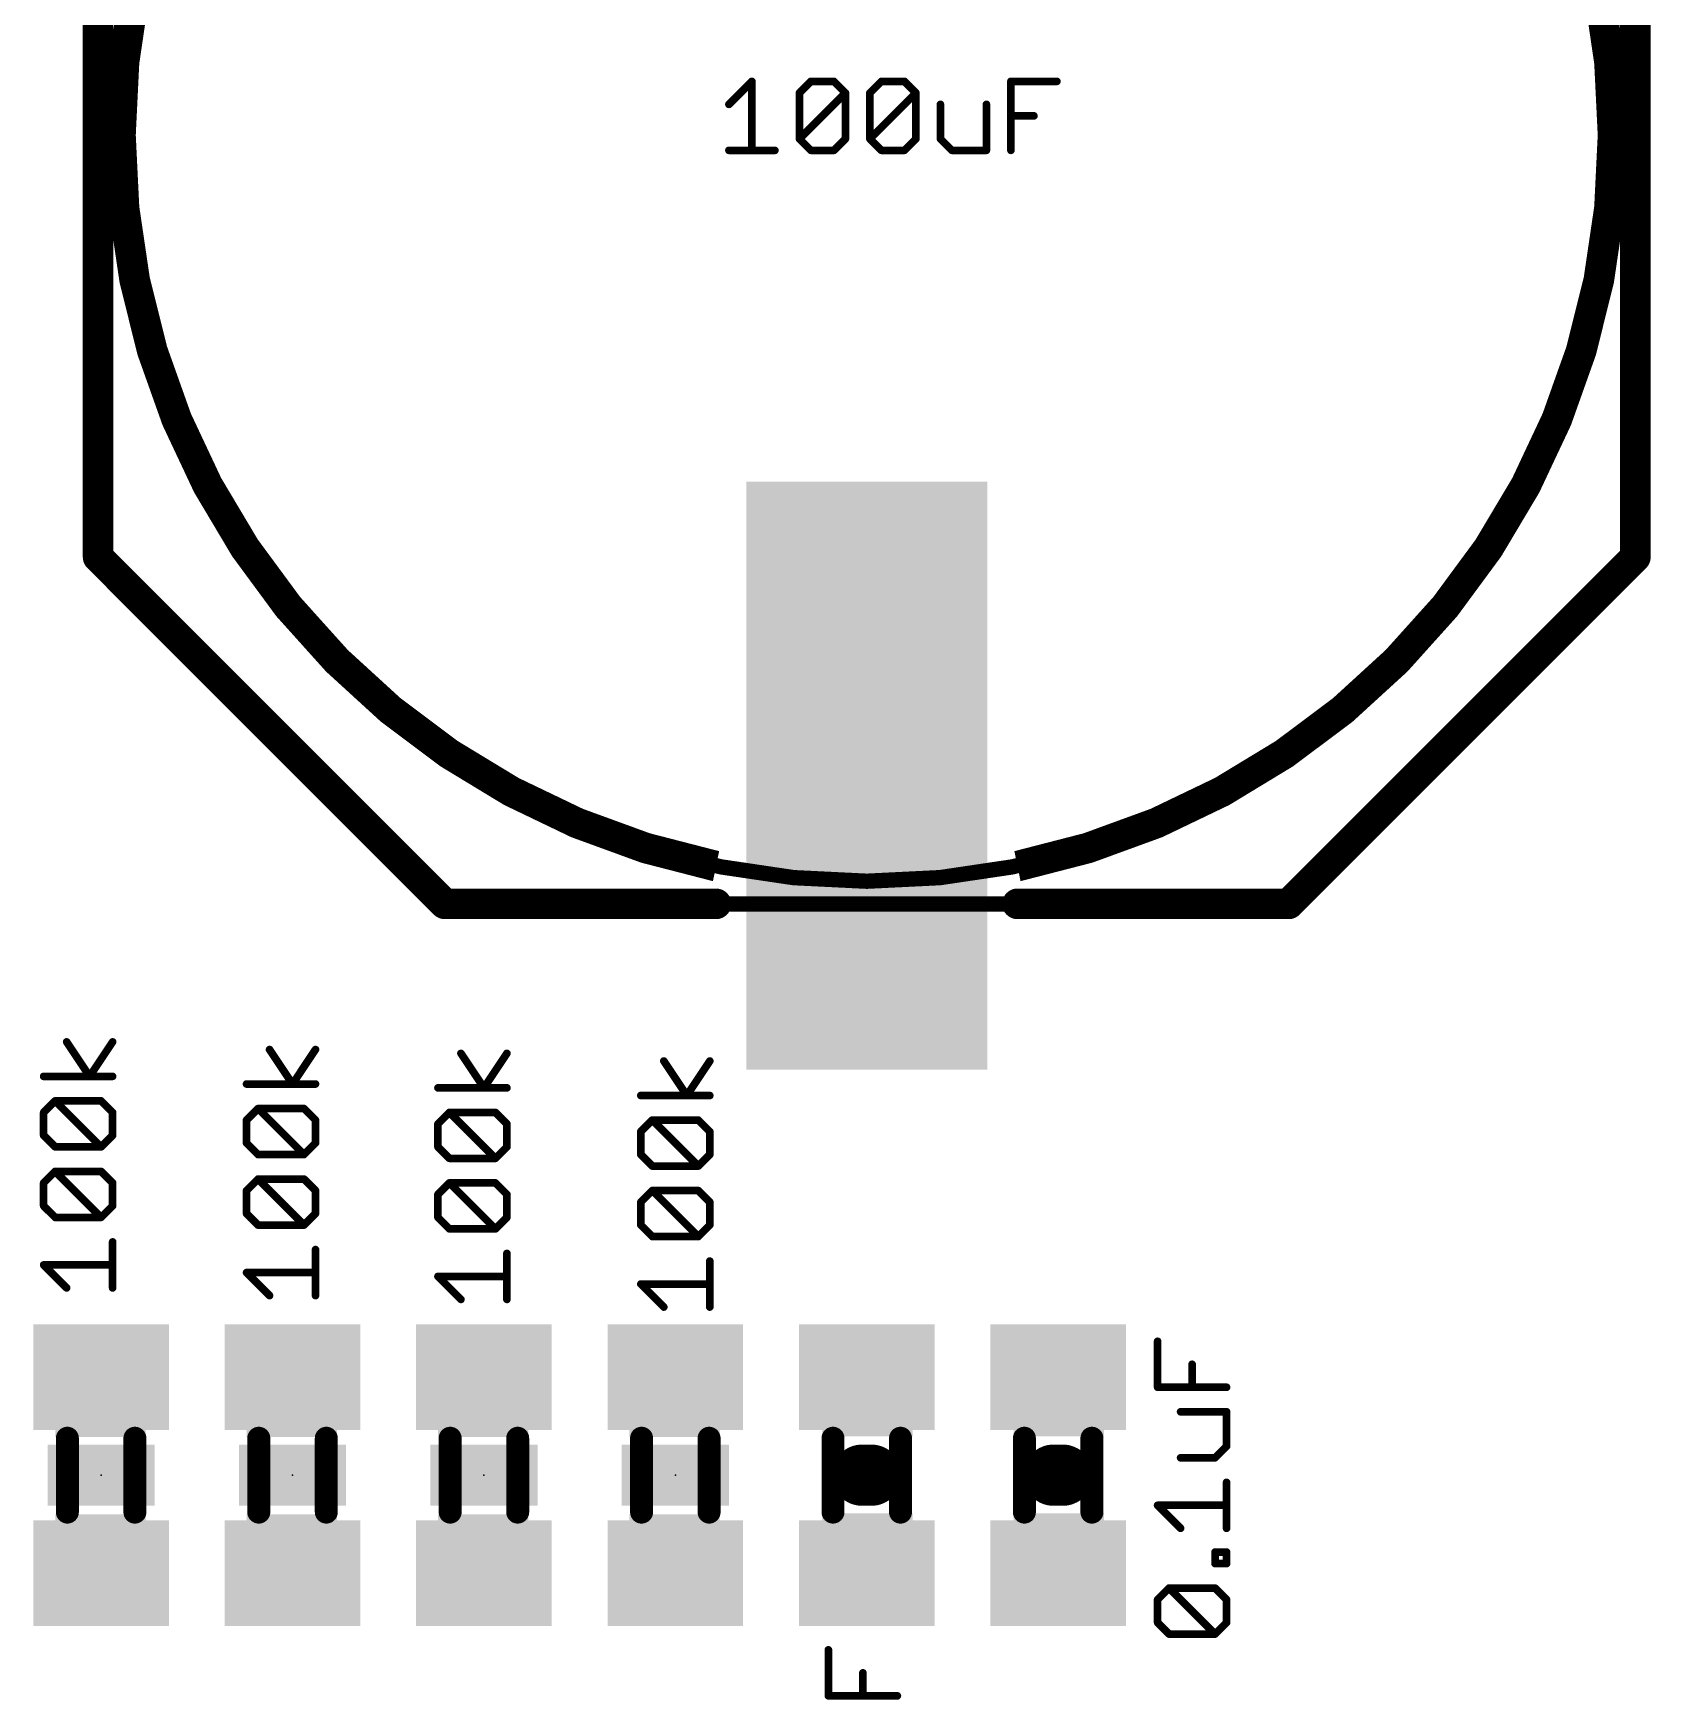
# Model space of a CAD drawing. Extents: x -1.3 to 57.3, y -0.1 to 66.1.
# Drawn here: x 14.79 to 25.52, y 22.64 to 33.69 of the extents above; entities that cross this region are included whole.
import ezdxf

# ---------------------------------------------------------------- set-up
doc = ezdxf.new("R2010")
doc.units = 0
for name, color, linetype in [('21', 31, 'CONTINUOUS'), ('23', 53, 'CONTINUOUS'), ('27', 253, 'CONTINUOUS'), ('31', 253, 'CONTINUOUS'), ('51', 53, 'CONTINUOUS')]:
    doc.layers.add(name, color=color, linetype=linetype)

# ---------------------------------------------------------------- blocks, each defined once
blk = doc.blocks.new('RECT')
blk.add_solid([(-0.5, -0.5), (0.5, -0.5), (-0.5, 0.5), (0.5, 0.5)])

msp = doc.modelspace()

# ---------------------------------------------------------------- linework, layer by layer
at = {"layer": '21'}
for points, const_width in [([(15.22, 30.22), (15.22, 38.12)], 0.2032), ([(25.42, 38.12), (25.42, 30.22)], 0.2032), ([(17.52, 27.92), (15.22, 30.22)], 0.2032), ([(25.42, 30.22), (23.12, 27.92)], 0.2032), ([(19.32, 27.92), (17.52, 27.92)], 0.2032), ([(23.12, 27.92), (21.32, 27.92)], 0.2032), ([(20.2895, 24.13), (20.3505, 24.13)], 0.4064), ([(21.5595, 24.13), (21.6205, 24.13)], 0.4064)]:
    msp.add_lwpolyline(points, dxfattribs=dict(at, const_width=const_width))
for points, const_width in [([(19.32, 37.87, 0.8148), (19.32, 28.17)], 0.2032), ([(21.32, 28.17, 0.8148), (21.32, 37.87)], 0.2032), ([(15.2559, 30.2559, 1), (15.1841, 30.1841)], 0.1016), ([(25.4559, 30.1841, 1), (25.3841, 30.2559)], 0.1016), ([(15.1692, 30.22, 1), (15.2708, 30.22)], 0.1016), ([(25.3692, 30.22, 1), (25.4708, 30.22)], 0.1016), ([(17.52, 27.9708, 1), (17.52, 27.8692)], 0.1016), ([(17.4841, 27.8841, 1), (17.5559, 27.9559)], 0.1016), ([(19.32, 27.8692, 1), (19.32, 27.9708)], 0.1016), ([(21.32, 27.9708, 1), (21.32, 27.8692)], 0.1016), ([(23.0841, 27.9559, 1), (23.1559, 27.8841)], 0.1016), ([(23.12, 27.8692, 1), (23.12, 27.9708)], 0.1016), ([(20.2895, 24.2316, 1), (20.2895, 24.0284)], 0.2032), ([(20.3505, 24.0284, 1), (20.3505, 24.2316)], 0.2032), ([(21.5595, 24.2316, 1), (21.5595, 24.0284)], 0.2032), ([(21.6205, 24.0284, 1), (21.6205, 24.2316)], 0.2032)]:
    msp.add_lwpolyline(points, format="xyb", dxfattribs=dict(at, const_width=const_width))
at = {"layer": '23'}
for p in [(20.32, 33.02), (15.24, 24.13), (16.51, 24.13), (17.78, 24.13), (19.05, 24.13), (20.32, 24.13), (21.59, 24.13)]:
    msp.add_point(p, dxfattribs=at)
at = {"layer": '27', "const_width": 0.0508}
for points in [[(19.4056, 33.2235), (19.5581, 33.376)], [(19.5581, 33.376), (19.5581, 32.9184)], [(19.8734, 33.2997), (19.9496, 33.376)], [(19.9496, 33.376), (20.1022, 33.376)], [(20.1022, 33.376), (20.1784, 33.2997)], [(20.3411, 33.2997), (20.4174, 33.376)], [(20.4174, 33.376), (20.5699, 33.376)], [(20.5699, 33.376), (20.6462, 33.2997)], [(21.2766, 32.9184), (21.2766, 33.376)], [(21.2766, 33.376), (21.5817, 33.376)], [(19.8734, 32.9947), (19.8734, 33.2997)], [(19.8734, 32.9947), (20.1784, 33.2997)], [(20.1784, 33.2997), (20.1784, 32.9947)], [(20.3411, 32.9947), (20.3411, 33.2997)], [(20.3411, 32.9947), (20.6462, 33.2997)], [(20.6462, 33.2997), (20.6462, 32.9947)], [(20.8089, 33.2235), (20.8089, 32.9947)], [(21.1139, 32.9184), (21.1139, 33.2235)], [(21.2766, 33.1472), (21.4292, 33.1472)], [(19.4056, 32.9184), (19.7107, 32.9184)], [(19.9496, 32.9184), (19.8734, 32.9947)], [(20.1022, 32.9184), (19.9496, 32.9184)], [(20.1784, 32.9947), (20.1022, 32.9184)], [(20.4174, 32.9184), (20.3411, 32.9947)], [(20.5699, 32.9184), (20.4174, 32.9184)], [(20.6462, 32.9947), (20.5699, 32.9184)], [(20.8089, 32.9947), (20.8851, 32.9184)], [(20.8851, 32.9184), (21.1139, 32.9184)], [(15.1637, 26.7755), (15.0111, 27.0043)], [(15.3162, 27.0043), (15.1637, 26.7755)], [(16.5099, 26.7247), (16.3573, 26.9535)], [(16.6624, 26.9535), (16.5099, 26.7247)], [(17.7799, 26.6993), (17.6273, 26.9281)], [(17.9324, 26.9281), (17.7799, 26.6993)], [(19.1261, 26.6485), (18.9735, 26.8773)], [(19.2786, 26.8773), (19.1261, 26.6485)], [(15.3162, 26.7755), (14.8586, 26.7755)], [(16.6624, 26.7247), (16.2048, 26.7247)], [(17.9324, 26.6993), (17.4748, 26.6993)], [(19.2786, 26.6485), (18.821, 26.6485)], [(14.8586, 26.5365), (14.9349, 26.6128)], [(14.8586, 26.384), (14.8586, 26.5365)], [(14.9349, 26.6128), (15.2399, 26.6128)], [(15.2399, 26.3077), (14.9349, 26.6128)], [(15.2399, 26.6128), (15.3162, 26.5365)], [(15.3162, 26.5365), (15.3162, 26.384)], [(16.2048, 26.4857), (16.2811, 26.562)], [(16.2811, 26.562), (16.5861, 26.562)], [(16.5861, 26.2569), (16.2811, 26.562)], [(16.5861, 26.562), (16.6624, 26.4857)], [(17.4748, 26.4603), (17.5511, 26.5366)], [(17.5511, 26.5366), (17.8561, 26.5366)], [(17.8561, 26.2315), (17.5511, 26.5366)], [(17.8561, 26.5366), (17.9324, 26.4603)], [(16.2048, 26.3332), (16.2048, 26.4857)], [(16.6624, 26.4857), (16.6624, 26.3332)], [(17.4748, 26.3078), (17.4748, 26.4603)], [(17.9324, 26.4603), (17.9324, 26.3078)], [(18.821, 26.4095), (18.8973, 26.4858)], [(18.821, 26.257), (18.821, 26.4095)], [(18.8973, 26.4858), (19.2023, 26.4858)], [(19.2023, 26.1807), (18.8973, 26.4858)], [(19.2023, 26.4858), (19.2786, 26.4095)], [(19.2786, 26.4095), (19.2786, 26.257)], [(14.9349, 26.3077), (14.8586, 26.384)], [(15.2399, 26.3077), (14.9349, 26.3077)], [(15.3162, 26.384), (15.2399, 26.3077)], [(16.2811, 26.2569), (16.2048, 26.3332)], [(16.6624, 26.3332), (16.5861, 26.2569)], [(17.5511, 26.2315), (17.4748, 26.3078)], [(17.9324, 26.3078), (17.8561, 26.2315)], [(16.5861, 26.2569), (16.2811, 26.2569)], [(17.8561, 26.2315), (17.5511, 26.2315)], [(18.8973, 26.1807), (18.821, 26.257)], [(19.2023, 26.1807), (18.8973, 26.1807)], [(19.2786, 26.257), (19.2023, 26.1807)], [(14.8586, 26.0688), (14.9349, 26.145)], [(14.8586, 25.9162), (14.8586, 26.0688)], [(14.9349, 26.145), (15.2399, 26.145)], [(15.2399, 25.84), (14.9349, 26.145)], [(15.2399, 26.145), (15.3162, 26.0688)], [(15.3162, 26.0688), (15.3162, 25.9162)], [(16.2048, 26.018), (16.2811, 26.0942)], [(16.2811, 26.0942), (16.5861, 26.0942)], [(16.5861, 25.7892), (16.2811, 26.0942)], [(16.5861, 26.0942), (16.6624, 26.018)], [(17.4748, 25.9926), (17.5511, 26.0688)], [(17.5511, 26.0688), (17.8561, 26.0688)], [(17.8561, 25.7638), (17.5511, 26.0688)], [(17.8561, 26.0688), (17.9324, 25.9926)], [(16.2048, 25.8654), (16.2048, 26.018)], [(16.6624, 26.018), (16.6624, 25.8654)], [(17.4748, 25.84), (17.4748, 25.9926)], [(17.9324, 25.9926), (17.9324, 25.84)], [(18.821, 25.9418), (18.8973, 26.018)], [(18.8973, 26.018), (19.2023, 26.018)], [(19.2023, 25.713), (18.8973, 26.018)], [(19.2023, 26.018), (19.2786, 25.9418)], [(14.9349, 25.84), (14.8586, 25.9162)], [(15.3162, 25.9162), (15.2399, 25.84)], [(16.2811, 25.7892), (16.2048, 25.8654)], [(16.6624, 25.8654), (16.5861, 25.7892)], [(18.821, 25.7892), (18.821, 25.9418)], [(19.2786, 25.9418), (19.2786, 25.7892)], [(15.2399, 25.84), (14.9349, 25.84)], [(16.5861, 25.7892), (16.2811, 25.7892)], [(17.5511, 25.7638), (17.4748, 25.84)], [(17.8561, 25.7638), (17.5511, 25.7638)], [(17.9324, 25.84), (17.8561, 25.7638)], [(18.8973, 25.713), (18.821, 25.7892)], [(19.2786, 25.7892), (19.2023, 25.713)], [(15.3162, 25.3722), (15.3162, 25.6773)], [(16.6624, 25.3214), (16.6624, 25.6265)], [(19.2023, 25.713), (18.8973, 25.713)], [(15.0111, 25.3722), (14.8586, 25.5248)], [(14.8586, 25.5248), (15.3162, 25.5248)], [(17.9324, 25.296), (17.9324, 25.6011)], [(19.2786, 25.2452), (19.2786, 25.5503)], [(16.3573, 25.3214), (16.2048, 25.474)], [(16.2048, 25.474), (16.6624, 25.474)], [(17.6273, 25.296), (17.4748, 25.4486)], [(17.4748, 25.4486), (17.9324, 25.4486)], [(18.9735, 25.2452), (18.821, 25.3978)], [(18.821, 25.3978), (19.2786, 25.3978)], [(22.25, 24.7131), (22.25, 25.0181)], [(22.4788, 24.7131), (22.4788, 24.8656)], [(22.7076, 24.7131), (22.25, 24.7131)], [(22.7076, 24.5504), (22.4025, 24.5504)], [(22.7076, 24.3216), (22.7076, 24.5504)], [(22.6313, 24.2453), (22.7076, 24.3216)], [(22.4025, 24.2453), (22.6313, 24.2453)], [(22.7076, 23.7775), (22.7076, 24.0826)], [(22.4025, 23.7775), (22.25, 23.9301)], [(22.25, 23.9301), (22.7076, 23.9301)], [(22.6313, 23.5437), (22.6313, 23.6199)], [(22.6313, 23.6199), (22.7076, 23.6199)], [(22.7076, 23.5437), (22.6313, 23.5437)], [(22.7076, 23.6199), (22.7076, 23.5437)], [(22.25, 23.3047), (22.3263, 23.381)], [(22.25, 23.1522), (22.25, 23.3047)], [(22.3263, 23.381), (22.6313, 23.381)], [(22.6313, 23.0759), (22.3263, 23.381)], [(22.6313, 23.381), (22.7076, 23.3047)], [(22.7076, 23.3047), (22.7076, 23.1522)], [(22.3263, 23.0759), (22.25, 23.1522)], [(22.7076, 23.1522), (22.6313, 23.0759)], [(20.0656, 22.6662), (20.0656, 22.9713)], [(22.6313, 23.0759), (22.3263, 23.0759)], [(20.2944, 22.6662), (20.2944, 22.8187)], [(20.5232, 22.6662), (20.0656, 22.6662)]]:
    msp.add_lwpolyline(points, dxfattribs=at)
at = {"layer": '27', "const_width": 0.0254}
for points in [[(19.5708, 33.376, 1), (19.5454, 33.376)], [(19.5671, 33.367, 1), (19.5491, 33.385)], [(19.9496, 33.3887, 1), (19.9496, 33.3633)], [(19.9586, 33.367, 1), (19.9406, 33.385)], [(20.1111, 33.385, 1), (20.0932, 33.367)], [(20.1022, 33.3633, 1), (20.1022, 33.3887)], [(20.4174, 33.3887, 1), (20.4174, 33.3633)], [(20.4264, 33.367, 1), (20.4084, 33.385)], [(20.5789, 33.385, 1), (20.5609, 33.367)], [(20.5699, 33.3633, 1), (20.5699, 33.3887)], [(21.2893, 33.376, 1), (21.2639, 33.376)], [(21.2766, 33.3887, 1), (21.2766, 33.3633)], [(21.5817, 33.3633, 1), (21.5817, 33.3887)], [(19.8861, 33.2997, 1), (19.8607, 33.2997)], [(19.8644, 33.3087, 1), (19.8823, 33.2907)], [(20.1911, 33.2997, 1), (20.1657, 33.2997)], [(20.1874, 33.2907, 1), (20.1694, 33.3087)], [(20.1694, 33.2907, 1), (20.1874, 33.3087)], [(20.3538, 33.2997, 1), (20.3284, 33.2997)], [(20.3321, 33.3087, 1), (20.3501, 33.2907)], [(20.6589, 33.2997, 1), (20.6335, 33.2997)], [(20.6552, 33.2907, 1), (20.6372, 33.3087)], [(20.6372, 33.2907, 1), (20.6552, 33.3087)], [(19.3966, 33.2324, 1), (19.4146, 33.2145)], [(20.8216, 33.2235, 1), (20.7962, 33.2235)], [(21.1266, 33.2235, 1), (21.1012, 33.2235)], [(21.2766, 33.1599, 1), (21.2766, 33.1345)], [(21.4292, 33.1345, 1), (21.4292, 33.1599)], [(19.4056, 32.9311, 1), (19.4056, 32.9057)], [(19.7107, 32.9057, 1), (19.7107, 32.9311)], [(19.8823, 33.0036, 1), (19.8644, 32.9857)], [(19.8644, 33.0036, 1), (19.8823, 32.9857)], [(19.8607, 32.9947, 1), (19.8861, 32.9947)], [(19.9496, 32.9311, 1), (19.9496, 32.9057)], [(20.1022, 32.9057, 1), (20.1022, 32.9311)], [(20.1657, 32.9947, 1), (20.1911, 32.9947)], [(20.1874, 32.9857, 1), (20.1694, 33.0036)], [(20.3501, 33.0036, 1), (20.3321, 32.9857)], [(20.3321, 33.0036, 1), (20.3501, 32.9857)], [(20.3284, 32.9947, 1), (20.3538, 32.9947)], [(20.4174, 32.9311, 1), (20.4174, 32.9057)], [(20.5699, 32.9057, 1), (20.5699, 32.9311)], [(20.6335, 32.9947, 1), (20.6589, 32.9947)], [(20.6552, 32.9857, 1), (20.6372, 33.0036)], [(20.8179, 33.0036, 1), (20.7999, 32.9857)], [(20.7962, 32.9947, 1), (20.8216, 32.9947)], [(20.8851, 32.9311, 1), (20.8851, 32.9057)], [(21.1139, 32.9057, 1), (21.1139, 32.9311)], [(19.5454, 32.9184, 1), (19.5708, 32.9184)], [(19.9406, 32.9094, 1), (19.9586, 32.9274)], [(20.0932, 32.9274, 1), (20.1111, 32.9094)], [(20.4084, 32.9094, 1), (20.4264, 32.9274)], [(20.5609, 32.9274, 1), (20.5789, 32.9094)], [(20.8762, 32.9094, 1), (20.8941, 32.9274)], [(21.1012, 32.9184, 1), (21.1266, 32.9184)], [(21.2639, 32.9184, 1), (21.2893, 32.9184)], [(15.0217, 27.0113, 1), (15.0006, 26.9972)], [(15.3268, 26.9972, 1), (15.3056, 27.0113)], [(16.3679, 26.9605, 1), (16.3468, 26.9464)], [(16.673, 26.9464, 1), (16.6518, 26.9605)], [(17.6379, 26.9351, 1), (17.6168, 26.921)], [(17.943, 26.921, 1), (17.9218, 26.9351)], [(18.9841, 26.8843, 1), (18.963, 26.8702)], [(19.2892, 26.8702, 1), (19.268, 26.8843)], [(14.8586, 26.7882, 1), (14.8586, 26.7628)], [(15.1531, 26.7825, 1), (15.1742, 26.7685)], [(15.1531, 26.7685, 1), (15.1742, 26.7825)], [(15.3162, 26.7628, 1), (15.3162, 26.7882)], [(16.2048, 26.7374, 1), (16.2048, 26.712)], [(16.4993, 26.7317, 1), (16.5204, 26.7177)], [(16.4993, 26.7177, 1), (16.5204, 26.7317)], [(16.6624, 26.712, 1), (16.6624, 26.7374)], [(17.4748, 26.712, 1), (17.4748, 26.6866)], [(17.7693, 26.7063, 1), (17.7904, 26.6923)], [(17.7693, 26.6923, 1), (17.7904, 26.7063)], [(17.9324, 26.6866, 1), (17.9324, 26.712)], [(18.821, 26.6612, 1), (18.821, 26.6358)], [(19.1155, 26.6555, 1), (19.1366, 26.6415)], [(19.1155, 26.6415, 1), (19.1366, 26.6555)], [(19.2786, 26.6358, 1), (19.2786, 26.6612)], [(14.8713, 26.5365, 1), (14.8459, 26.5365)], [(14.8496, 26.5455, 1), (14.8676, 26.5276)], [(14.9349, 26.6255, 1), (14.9349, 26.6001)], [(14.9439, 26.6218, 1), (14.9259, 26.6038)], [(14.9439, 26.6038, 1), (14.9259, 26.6218)], [(15.2489, 26.6218, 1), (15.231, 26.6038)], [(15.2399, 26.6001, 1), (15.2399, 26.6255)], [(15.3289, 26.5365, 1), (15.3035, 26.5365)], [(15.3072, 26.5276, 1), (15.3252, 26.5455)], [(16.2811, 26.5747, 1), (16.2811, 26.5493)], [(16.2901, 26.571, 1), (16.2721, 26.553)], [(16.2901, 26.553, 1), (16.2721, 26.571)], [(16.5951, 26.571, 1), (16.5772, 26.553)], [(16.5861, 26.5493, 1), (16.5861, 26.5747)], [(17.5511, 26.5493, 1), (17.5511, 26.5239)], [(17.5601, 26.5456, 1), (17.5421, 26.5276)], [(17.5601, 26.5276, 1), (17.5421, 26.5456)], [(17.8651, 26.5456, 1), (17.8472, 26.5276)], [(17.8561, 26.5239, 1), (17.8561, 26.5493)], [(16.2175, 26.4857, 1), (16.1921, 26.4857)], [(16.1958, 26.4947, 1), (16.2138, 26.4768)], [(16.6751, 26.4857, 1), (16.6497, 26.4857)], [(16.6534, 26.4768, 1), (16.6714, 26.4947)], [(17.4875, 26.4603, 1), (17.4621, 26.4603)], [(17.4658, 26.4693, 1), (17.4838, 26.4514)], [(17.9451, 26.4603, 1), (17.9197, 26.4603)], [(17.9234, 26.4514, 1), (17.9414, 26.4693)], [(18.8337, 26.4095, 1), (18.8083, 26.4095)], [(18.812, 26.4185, 1), (18.83, 26.4006)], [(18.8973, 26.4985, 1), (18.8973, 26.4731)], [(18.9063, 26.4948, 1), (18.8883, 26.4768)], [(18.9063, 26.4768, 1), (18.8883, 26.4948)], [(19.2113, 26.4948, 1), (19.1934, 26.4768)], [(19.2023, 26.4731, 1), (19.2023, 26.4985)], [(19.2913, 26.4095, 1), (19.2659, 26.4095)], [(19.2696, 26.4006, 1), (19.2876, 26.4185)], [(14.8676, 26.393, 1), (14.8496, 26.375)], [(14.8459, 26.384, 1), (14.8713, 26.384)], [(14.9349, 26.3204, 1), (14.9349, 26.295)], [(14.9259, 26.2988, 1), (14.9439, 26.3167)], [(15.231, 26.3167, 1), (15.2489, 26.2988)], [(15.231, 26.2988, 1), (15.2489, 26.3167)], [(15.2399, 26.295, 1), (15.2399, 26.3204)], [(15.3035, 26.384, 1), (15.3289, 26.384)], [(15.3252, 26.375, 1), (15.3072, 26.393)], [(16.2138, 26.3422, 1), (16.1958, 26.3242)], [(16.1921, 26.3332, 1), (16.2175, 26.3332)], [(16.6497, 26.3332, 1), (16.6751, 26.3332)], [(16.6714, 26.3242, 1), (16.6534, 26.3422)], [(17.4838, 26.3168, 1), (17.4658, 26.2988)], [(17.4621, 26.3078, 1), (17.4875, 26.3078)], [(17.9197, 26.3078, 1), (17.9451, 26.3078)], [(17.9414, 26.2988, 1), (17.9234, 26.3168)], [(16.2811, 26.2696, 1), (16.2811, 26.2442)], [(16.2721, 26.248, 1), (16.2901, 26.2659)], [(16.5772, 26.2659, 1), (16.5951, 26.248)], [(16.5772, 26.248, 1), (16.5951, 26.2659)], [(16.5861, 26.2442, 1), (16.5861, 26.2696)], [(17.5511, 26.2442, 1), (17.5511, 26.2188)], [(17.5421, 26.2226, 1), (17.5601, 26.2405)], [(17.8472, 26.2405, 1), (17.8651, 26.2226)], [(17.8472, 26.2226, 1), (17.8651, 26.2405)], [(17.8561, 26.2188, 1), (17.8561, 26.2442)], [(18.83, 26.266, 1), (18.812, 26.248)], [(18.8083, 26.257, 1), (18.8337, 26.257)], [(18.8973, 26.1934, 1), (18.8973, 26.168)], [(18.8883, 26.1718, 1), (18.9063, 26.1897)], [(19.1934, 26.1897, 1), (19.2113, 26.1718)], [(19.1934, 26.1718, 1), (19.2113, 26.1897)], [(19.2023, 26.168, 1), (19.2023, 26.1934)], [(19.2659, 26.257, 1), (19.2913, 26.257)], [(19.2876, 26.248, 1), (19.2696, 26.266)], [(14.8713, 26.0688, 1), (14.8459, 26.0688)], [(14.8496, 26.0778, 1), (14.8676, 26.0598)], [(14.9349, 26.1577, 1), (14.9349, 26.1323)], [(14.9439, 26.154, 1), (14.9259, 26.1361)], [(14.9439, 26.1361, 1), (14.9259, 26.154)], [(15.2489, 26.154, 1), (15.231, 26.1361)], [(15.2399, 26.1323, 1), (15.2399, 26.1577)], [(15.3289, 26.0688, 1), (15.3035, 26.0688)], [(15.3072, 26.0598, 1), (15.3252, 26.0778)], [(16.2811, 26.1069, 1), (16.2811, 26.0815)], [(16.2901, 26.1032, 1), (16.2721, 26.0853)], [(16.2901, 26.0853, 1), (16.2721, 26.1032)], [(16.5951, 26.1032, 1), (16.5772, 26.0853)], [(16.5861, 26.0815, 1), (16.5861, 26.1069)], [(17.5511, 26.0815, 1), (17.5511, 26.0561)], [(17.5601, 26.0778, 1), (17.5421, 26.0599)], [(17.5601, 26.0599, 1), (17.5421, 26.0778)], [(17.8651, 26.0778, 1), (17.8472, 26.0599)], [(17.8561, 26.0561, 1), (17.8561, 26.0815)], [(16.2175, 26.018, 1), (16.1921, 26.018)], [(16.1958, 26.027, 1), (16.2138, 26.009)], [(16.6751, 26.018, 1), (16.6497, 26.018)], [(16.6534, 26.009, 1), (16.6714, 26.027)], [(17.4875, 25.9926, 1), (17.4621, 25.9926)], [(17.4658, 26.0016, 1), (17.4838, 25.9836)], [(17.9451, 25.9926, 1), (17.9197, 25.9926)], [(17.9234, 25.9836, 1), (17.9414, 26.0016)], [(18.8973, 26.0307, 1), (18.8973, 26.0053)], [(18.9063, 26.027, 1), (18.8883, 26.0091)], [(18.9063, 26.0091, 1), (18.8883, 26.027)], [(19.2113, 26.027, 1), (19.1934, 26.0091)], [(19.2023, 26.0053, 1), (19.2023, 26.0307)], [(14.8676, 25.9252, 1), (14.8496, 25.9073)], [(14.8459, 25.9162, 1), (14.8713, 25.9162)], [(15.3035, 25.9162, 1), (15.3289, 25.9162)], [(15.3252, 25.9073, 1), (15.3072, 25.9252)], [(16.2138, 25.8744, 1), (16.1958, 25.8565)], [(16.1921, 25.8654, 1), (16.2175, 25.8654)], [(16.6497, 25.8654, 1), (16.6751, 25.8654)], [(16.6714, 25.8565, 1), (16.6534, 25.8744)], [(18.8337, 25.9418, 1), (18.8083, 25.9418)], [(18.812, 25.9508, 1), (18.83, 25.9328)], [(19.2913, 25.9418, 1), (19.2659, 25.9418)], [(19.2696, 25.9328, 1), (19.2876, 25.9508)], [(14.9349, 25.8527, 1), (14.9349, 25.8273)], [(14.9259, 25.831, 1), (14.9439, 25.849)], [(15.231, 25.849, 1), (15.2489, 25.831)], [(15.231, 25.831, 1), (15.2489, 25.849)], [(15.2399, 25.8273, 1), (15.2399, 25.8527)], [(16.2811, 25.8019, 1), (16.2811, 25.7765)], [(16.2721, 25.7802, 1), (16.2901, 25.7982)], [(16.5772, 25.7982, 1), (16.5951, 25.7802)], [(16.5772, 25.7802, 1), (16.5951, 25.7982)], [(16.5861, 25.7765, 1), (16.5861, 25.8019)], [(17.4838, 25.849, 1), (17.4658, 25.8311)], [(17.4621, 25.84, 1), (17.4875, 25.84)], [(17.5511, 25.7765, 1), (17.5511, 25.7511)], [(17.5421, 25.7548, 1), (17.5601, 25.7728)], [(17.8472, 25.7728, 1), (17.8651, 25.7548)], [(17.8472, 25.7548, 1), (17.8651, 25.7728)], [(17.8561, 25.7511, 1), (17.8561, 25.7765)], [(17.9197, 25.84, 1), (17.9451, 25.84)], [(17.9414, 25.8311, 1), (17.9234, 25.849)], [(18.83, 25.7982, 1), (18.812, 25.7803)], [(18.8083, 25.7892, 1), (18.8337, 25.7892)], [(19.2659, 25.7892, 1), (19.2913, 25.7892)], [(19.2876, 25.7803, 1), (19.2696, 25.7982)], [(15.3289, 25.6773, 1), (15.3035, 25.6773)], [(16.6751, 25.6265, 1), (16.6497, 25.6265)], [(18.8973, 25.7257, 1), (18.8973, 25.7003)], [(18.8883, 25.704, 1), (18.9063, 25.722)], [(19.1934, 25.722, 1), (19.2113, 25.704)], [(19.1934, 25.704, 1), (19.2113, 25.722)], [(19.2023, 25.7003, 1), (19.2023, 25.7257)], [(14.8676, 25.5337, 1), (14.8496, 25.5158)], [(14.8586, 25.5374, 1), (14.8586, 25.5121)], [(15.3162, 25.5121, 1), (15.3162, 25.5374)], [(17.9451, 25.6011, 1), (17.9197, 25.6011)], [(19.2913, 25.5503, 1), (19.2659, 25.5503)], [(16.2048, 25.4867, 1), (16.2048, 25.4613)], [(16.2138, 25.4829, 1), (16.1958, 25.465)], [(16.6624, 25.4613, 1), (16.6624, 25.4867)], [(17.4838, 25.4575, 1), (17.4658, 25.4396)], [(17.4748, 25.4612, 1), (17.4748, 25.4359)], [(17.9324, 25.4359, 1), (17.9324, 25.4612)], [(15.0022, 25.3632, 1), (15.0201, 25.3812)], [(15.3035, 25.3722, 1), (15.3289, 25.3722)], [(16.3484, 25.3124, 1), (16.3663, 25.3304)], [(16.6497, 25.3214, 1), (16.6751, 25.3214)], [(17.6184, 25.287, 1), (17.6363, 25.305)], [(18.821, 25.4105, 1), (18.821, 25.3851)], [(18.83, 25.4067, 1), (18.812, 25.3888)], [(19.2786, 25.3851, 1), (19.2786, 25.4105)], [(17.9197, 25.296, 1), (17.9451, 25.296)], [(18.9646, 25.2362, 1), (18.9825, 25.2542)], [(19.2659, 25.2452, 1), (19.2913, 25.2452)], [(22.2627, 25.0181, 1), (22.2373, 25.0181)], [(22.4915, 24.8656, 1), (22.4661, 24.8656)], [(22.25, 24.7258, 1), (22.25, 24.7004)], [(22.2373, 24.7131, 1), (22.2627, 24.7131)], [(22.4661, 24.7131, 1), (22.4915, 24.7131)], [(22.7076, 24.7004, 1), (22.7076, 24.7258)], [(22.4025, 24.5631, 1), (22.4025, 24.5377)], [(22.7203, 24.5504, 1), (22.6949, 24.5504)], [(22.7076, 24.5377, 1), (22.7076, 24.5631)], [(22.6949, 24.3216, 1), (22.7203, 24.3216)], [(22.7166, 24.3126, 1), (22.6986, 24.3305)], [(22.4025, 24.258, 1), (22.4025, 24.2326)], [(22.6224, 24.2543, 1), (22.6403, 24.2363)], [(22.6313, 24.2326, 1), (22.6313, 24.258)], [(22.7203, 24.0826, 1), (22.6949, 24.0826)], [(22.25, 23.9428, 1), (22.25, 23.9174)], [(22.259, 23.939, 1), (22.241, 23.9211)], [(22.7076, 23.9174, 1), (22.7076, 23.9428)], [(22.3936, 23.7686, 1), (22.4115, 23.7865)], [(22.6949, 23.7775, 1), (22.7203, 23.7775)], [(22.644, 23.6199, 1), (22.6186, 23.6199)], [(22.6313, 23.6326, 1), (22.6313, 23.6072)], [(22.6313, 23.5564, 1), (22.6313, 23.531)], [(22.6186, 23.5437, 1), (22.644, 23.5437)], [(22.7203, 23.6199, 1), (22.6949, 23.6199)], [(22.6949, 23.5437, 1), (22.7203, 23.5437)], [(22.7076, 23.6072, 1), (22.7076, 23.6326)], [(22.7076, 23.531, 1), (22.7076, 23.5564)], [(22.2627, 23.3047, 1), (22.2373, 23.3047)], [(22.241, 23.3137, 1), (22.259, 23.2957)], [(22.3263, 23.3937, 1), (22.3263, 23.3683)], [(22.3353, 23.3899, 1), (22.3173, 23.372)], [(22.3353, 23.372, 1), (22.3173, 23.3899)], [(22.6403, 23.3899, 1), (22.6224, 23.372)], [(22.6313, 23.3683, 1), (22.6313, 23.3937)], [(22.7203, 23.3047, 1), (22.6949, 23.3047)], [(22.6986, 23.2957, 1), (22.7166, 23.3137)], [(22.259, 23.1611, 1), (22.241, 23.1432)], [(22.2373, 23.1522, 1), (22.2627, 23.1522)], [(22.6949, 23.1522, 1), (22.7203, 23.1522)], [(22.7166, 23.1432, 1), (22.6986, 23.1611)], [(20.0783, 22.9713, 1), (20.0529, 22.9713)], [(22.3263, 23.0886, 1), (22.3263, 23.0632)], [(22.3173, 23.0669, 1), (22.3353, 23.0849)], [(22.6224, 23.0849, 1), (22.6403, 23.0669)], [(22.6224, 23.0669, 1), (22.6403, 23.0849)], [(22.6313, 23.0632, 1), (22.6313, 23.0886)], [(20.3071, 22.8187, 1), (20.2817, 22.8187)], [(20.0656, 22.6789, 1), (20.0656, 22.6535)], [(20.0529, 22.6662, 1), (20.0783, 22.6662)], [(20.2817, 22.6662, 1), (20.3071, 22.6662)], [(20.5232, 22.6535, 1), (20.5232, 22.6789)]]:
    msp.add_lwpolyline(points, format="xyb", dxfattribs=at)
at = {"layer": '51'}
for points, const_width in [([(15.22, 30.22), (15.22, 38.12)], 0.1016), ([(25.42, 38.12), (25.42, 30.22)], 0.1016), ([(17.52, 27.92), (15.22, 30.22)], 0.1016), ([(25.42, 30.22), (23.12, 27.92)], 0.1016), ([(23.12, 27.92), (17.52, 27.92)], 0.1016), ([(15.016, 23.885), (15.016, 24.375)], 0.1524), ([(15.464, 24.375), (15.464, 23.885)], 0.1524), ([(16.286, 23.885), (16.286, 24.375)], 0.1524), ([(16.734, 24.375), (16.734, 23.885)], 0.1524), ([(17.556, 23.885), (17.556, 24.375)], 0.1524), ([(18.004, 24.375), (18.004, 23.885)], 0.1524), ([(18.826, 23.885), (18.826, 24.375)], 0.1524), ([(19.274, 24.375), (19.274, 23.885)], 0.1524), ([(20.096, 23.885), (20.096, 24.375)], 0.1524), ([(20.544, 24.375), (20.544, 23.885)], 0.1524), ([(21.366, 23.885), (21.366, 24.375)], 0.1524), ([(21.814, 24.375), (21.814, 23.885)], 0.1524)]:
    msp.add_lwpolyline(points, dxfattribs=dict(at, const_width=const_width))
for points, const_width in [([(20.32, 28.07, 1), (20.32, 37.97, 1), (20.32, 28.07)], 0.1016), ([(15.238, 30.238, 1), (15.202, 30.202)], 0.0508), ([(15.1946, 30.22, 1), (15.2454, 30.22)], 0.0508), ([(25.3946, 30.22, 1), (25.4454, 30.22)], 0.0508), ([(25.438, 30.202, 1), (25.402, 30.238)], 0.0508), ([(17.52, 27.9454, 1), (17.52, 27.8946)], 0.0508), ([(23.12, 27.8946, 1), (23.12, 27.9454)], 0.0508), ([(17.502, 27.902, 1), (17.538, 27.938)], 0.0508), ([(23.102, 27.938, 1), (23.138, 27.902)], 0.0508), ([(15.0541, 24.375, 1), (14.9779, 24.375)], 0.0762), ([(15.5021, 24.375, 1), (15.4259, 24.375)], 0.0762), ([(16.3241, 24.375, 1), (16.2479, 24.375)], 0.0762), ([(16.7721, 24.375, 1), (16.6959, 24.375)], 0.0762), ([(17.5941, 24.375, 1), (17.5179, 24.375)], 0.0762), ([(18.0421, 24.375, 1), (17.9659, 24.375)], 0.0762), ([(18.8641, 24.375, 1), (18.7879, 24.375)], 0.0762), ([(19.3121, 24.375, 1), (19.2359, 24.375)], 0.0762), ([(20.1341, 24.375, 1), (20.0579, 24.375)], 0.0762), ([(20.5821, 24.375, 1), (20.5059, 24.375)], 0.0762), ([(21.4041, 24.375, 1), (21.3279, 24.375)], 0.0762), ([(21.8521, 24.375, 1), (21.7759, 24.375)], 0.0762), ([(14.9779, 23.885, 1), (15.0541, 23.885)], 0.0762), ([(15.4259, 23.885, 1), (15.5021, 23.885)], 0.0762), ([(16.2479, 23.885, 1), (16.3241, 23.885)], 0.0762), ([(16.6959, 23.885, 1), (16.7721, 23.885)], 0.0762), ([(17.5179, 23.885, 1), (17.5941, 23.885)], 0.0762), ([(17.9659, 23.885, 1), (18.0421, 23.885)], 0.0762), ([(18.7879, 23.885, 1), (18.8641, 23.885)], 0.0762), ([(19.2359, 23.885, 1), (19.3121, 23.885)], 0.0762), ([(20.0579, 23.885, 1), (20.1341, 23.885)], 0.0762), ([(20.5059, 23.885, 1), (20.5821, 23.885)], 0.0762), ([(21.3279, 23.885, 1), (21.4041, 23.885)], 0.0762), ([(21.7759, 23.885, 1), (21.8521, 23.885)], 0.0762)]:
    msp.add_lwpolyline(points, format="xyb", dxfattribs=dict(at, const_width=const_width))

# ---------------------------------------------------------------- block references
at = {"layer": '21', "xscale": 0.4064, "yscale": 0.7112, "rotation": 270}
for p in [(15.24, 24.13), (16.51, 24.13), (17.78, 24.13), (19.05, 24.13)]:
    msp.add_blockref('RECT', p, dxfattribs=at)
at = {"layer": '31'}
for p, xscale, yscale, rotation in [((20.32, 28.77), 3.9, 1.6, 270), ((15.24, 24.78), 0.7, 0.9, 270), ((16.51, 24.78), 0.7, 0.9, 270), ((17.78, 24.78), 0.7, 0.9, 270), ((19.05, 24.78), 0.7, 0.9, 270), ((20.32, 24.78), 0.7, 0.9, 90), ((21.59, 24.78), 0.7, 0.9, 90), ((15.24, 23.48), 0.7, 0.9, 270), ((16.51, 23.48), 0.7, 0.9, 270), ((17.78, 23.48), 0.7, 0.9, 270), ((19.05, 23.48), 0.7, 0.9, 270), ((20.32, 23.48), 0.7, 0.9, 90), ((21.59, 23.48), 0.7, 0.9, 90)]:
    msp.add_blockref('RECT', p, dxfattribs=dict(at, xscale=xscale, yscale=yscale, rotation=rotation))
at = {"layer": '51'}
for p, xscale, yscale, rotation in [((20.32, 27.645), 0.95, 0.9, 270), ((15.2352, 24.534), 0.3, 0.5999, 270), ((16.5052, 24.534), 0.3, 0.5999, 270), ((17.7752, 24.534), 0.3, 0.5999, 270), ((19.0451, 24.534), 0.3, 0.5999, 270), ((20.3249, 24.5388), 0.3, 0.5999, 90), ((21.5949, 24.5388), 0.3, 0.5999, 90), ((15.2352, 23.7212), 0.3, 0.5999, 270), ((16.5052, 23.7212), 0.3, 0.5999, 270), ((17.7752, 23.7212), 0.3, 0.5999, 270), ((19.0451, 23.7212), 0.3, 0.5999, 270), ((20.3249, 23.726), 0.3, 0.5999, 90), ((21.5949, 23.726), 0.3, 0.5999, 90)]:
    msp.add_blockref('RECT', p, dxfattribs=dict(at, xscale=xscale, yscale=yscale, rotation=rotation))

doc.saveas('drawing.dxf')
